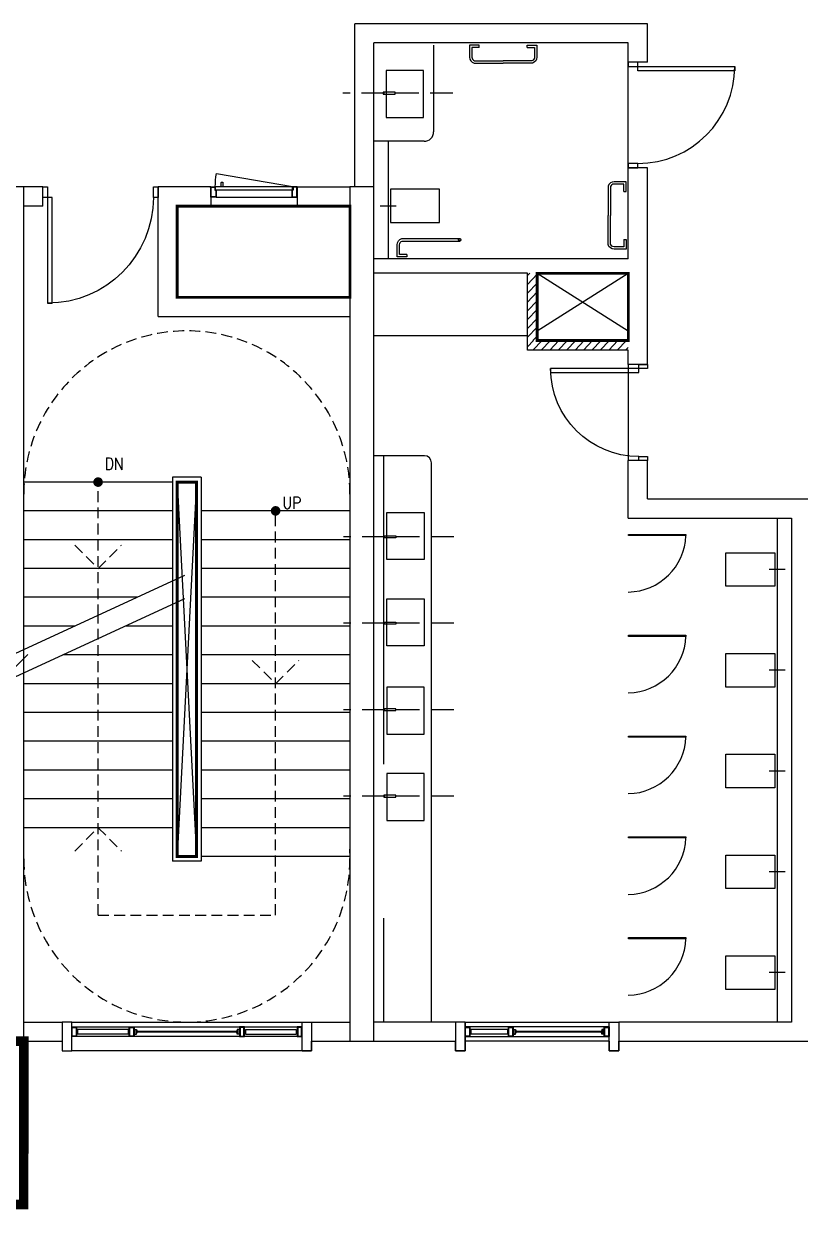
# Model space of a CAD drawing. Header units: feet. Extents: x 1421395 to 1426379, y -945253 to -943919.
# Drawn here: x 1422919 to 1423234, y -945170.4 to -944689.7 of the extents above; entities that cross this region are included whole.
import ezdxf
from ezdxf.enums import TextEntityAlignment as Align

# ---------------------------------------------------------------- set-up
doc = ezdxf.new("R2010")
doc.units = ezdxf.units.FT
for name, pattern in [('Xref Typical$0$$0$HIDDEN', [0.375, 0.25, -0.125]), ('Xref Typical$0$00_xref_ser core$0$00_xref_ser core$0$00_101_typ xref core$0$A- xref 104$0$HIDDEN2', [4.7625, 3.175, -1.5875]), ('Xref Typical$0$00_xref_ser core$0$00_xref_ser core$0$00_101_typ xref core$0$HIDDEN2', [4.7625, 3.175, -1.5875]), ('Xref Typical$0$HIDDEN', [0.375, 0.25, -0.125]), ('Xref Typical$0$HIDDEN2', [0.1875, 0.125, -0.0625]), ('Xref Typical$0$STAIR$0$HIDDEN', [0.375, 0.25, -0.125])]:
    doc.linetypes.add(name, pattern=pattern)
for name, color, linetype in [('E--concrete-2', 4, 'Continuous'), ('Xref Typical$0$00_xref_ser core$0$L--stairs-1', 1, 'Continuous'), ('Xref Typical$0$04--hatch-1', 8, 'Continuous'), ('Xref Typical$0$07--dim-1', 8, 'Continuous'), ('Xref Typical$0$E--concrete', 4, 'Continuous'), ('Xref Typical$0$ELE-4', 8, 'Continuous'), ('Xref Typical$0$F--Blockwall', 3, 'Continuous'), ('Xref Typical$0$L--doors-1', 1, 'Continuous'), ('Xref Typical$0$L--windows-1', 1, 'Continuous'), ('Xref Typical$0$N--Fixtures', 1, 'Continuous'), ('Xref Typical$0$p-02 rev', 15, 'Continuous'), ('Xref Typical$0$STAIR$0$05--text-1', 2, 'Continuous'), ('Xref Typical$0$STAIR$0$05--text-100', 2, 'Continuous'), ('Xref Typical$0$STAIR$0$05--text-2', 2, 'Continuous'), ('Xref Typical$0$STAIR$0$cut out', 8, 'Continuous'), ('Xref Typical$0$STAIR$0$E--concrete-2', 4, 'Continuous'), ('Xref Typical$0$STAIR$0$L--doors-1', 1, 'Continuous'), ('Xref Typical$0$STAIR$0$L--stairs-1', 1, 'Continuous')]:
    doc.layers.add(name, color=color, linetype=linetype)
doc.layers.add('pline', color=210, linetype='Continuous', lineweight=5)
doc.layers.get('Xref Typical$0$07--dim-1').off()
doc.styles.add('Xref Typical$0$00_101_typ xref core$0$ZC-STYLE-3', font='romans.shx', dxfattribs={"width": 0.8})
doc.styles.add('Xref Typical$0$STAIR$0$ZC-STYLE-1', font='Arial.ttf')
doc.styles.add('Xref Typical$0$STAIR$0$ZC-STYLE-2', font='romans.shx', dxfattribs={"width": 0.85})
doc.dimstyles.new('Xref Typical$0$1-100', dxfattribs={"dimscale": 75, "dimtxt": 1.85, "dimasz": 1.25, "dimexe": 1, "dimexo": 1.5, "dimgap": 0.85, "dimtad": 1, "dimdec": 0, "dimzin": 0, "dimdsep": 46, "dimtxsty": 'Xref Typical$0$00_101_typ xref core$0$ZC-STYLE-3', "dimblk1": 'Xref Typical$0$_ARCHTICK', "dimblk2": 'Xref Typical$0$_ARCHTICK', "dimsah": 1, "dimcen": 0.9, "dimdle": 0.1, "dimclrd": 8, "dimclre": 8, "dimclrt": 2, "dimadec": 0, "dimazin": 0, "dimtfac": 1, "dimtdec": 0, "dimtofl": 0, "dimtmove": 1, "dimatfit": 3, "dimldrblk": 'Xref Typical$0$_OPEN90', "dimfxl": 0, "dimtolj": 1, "dimtzin": 0, "dimlwd": -1, "dimlwe": -1, "dimarcsym": 0})

# ---------------------------------------------------------------- blocks, each defined once
blk = doc.blocks.new('Xref Typical$0$rged')
at = {"color": 5}
for p, q in [((-62758, 82573, 0), (-62758, 82523, 0)), ((-62758, 82573, 0), (-62733, 82573, 0)), ((-62758, 82523, 0), (-62733, 82523, 0)), ((-62756, 82571, 0), (-62735, 82571, 0)), ((-62756, 82571, 0), (-62756, 82525, 0)), ((-62756, 82525, 0), (-62735, 82525, 0)), ((-62739, 82566, 0), (-62739, 82530, 0)), ((-62737, 82566, 0), (-62737, 82550, 0)), ((-62737, 82561, 0), (-62737, 82562, 0)), ((-62737, 82561, 0), (-62737, 82561, 0)), ((-62737, 82552, 0), (-62727, 82552, 0)), ((-62737, 82552, 0), (-62737, 82550, 0)), ((-62736, 82550, 0), (-62737, 82550, 0)), ((-62737, 82546, 0), (-62737, 82530, 0)), ((-62736, 82545, 0), (-62737, 82545, 0)), ((-62737, 82543, 0), (-62737, 82545, 0)), ((-62737, 82543, 0), (-62727, 82543, 0)), ((-62737, 82534, 0), (-62737, 82534, 0)), ((-62737, 82534, 0), (-62737, 82533, 0)), ((-62736, 82552, 0), (-62726, 82552, 0)), ((-62736, 82552, 0), (-62736, 82550, 0)), ((-62736, 82544, 0), (-62736, 82545, 0)), ((-62736, 82544, 0), (-62726, 82544, 0)), ((-62735, 82571, 0), (-62735, 82569, 0)), ((-62735, 82564, 0), (-62734, 82564, 0)), ((-62735, 82531, 0), (-62734, 82531, 0)), ((-62735, 82525, 0), (-62735, 82526, 0)), ((-62734, 82564, 0), (-62722, 82552, 0)), ((-62734, 82563, 0), (-62726, 82555, 0)), ((-62734, 82531, 0), (-62722, 82544, 0)), ((-62734, 82532, 0), (-62726, 82540, 0)), ((-62733, 82573, 0), (-62733, 82567, 0)), ((-62733, 82552, 0), (-62733, 82552, 0)), ((-62733, 82552, 0), (-62733, 82552, 0)), ((-62733, 82552, 0), (-62733, 82544, 0)), ((-62733, 82544, 0), (-62733, 82544, 0)), ((-62733, 82523, 0), (-62733, 82529, 0)), ((-62732, 82552, 0), (-62732, 82544, 0)), ((-62726, 82552, 0), (-62726, 82552, 0)), ((-62726, 82544, 0), (-62726, 82543, 0)), ((-62725, 82555, 0), (-62722, 82552, 0)), ((-62725, 82541, 0), (-62722, 82544, 0)), ((-62722, 82552, 0), (-62722, 82552, 0)), ((-62722, 82544, 0), (-62722, 82544, 0)), ((-61682, 82564, 0), (-61695, 82552, 0)), ((-61694, 82552, 0), (-61695, 82552, 0)), ((-61694, 82544, 0), (-61695, 82544, 0)), ((-61682, 82531, 0), (-61695, 82544, 0)), ((-61691, 82555, 0), (-61694, 82552, 0)), ((-61691, 82541, 0), (-61694, 82544, 0)), ((-61682, 82563, 0), (-61690, 82555, 0)), ((-61690, 82552, 0), (-61690, 82552, 0)), ((-61680, 82552, 0), (-61690, 82552, 0)), ((-61680, 82544, 0), (-61690, 82544, 0)), ((-61690, 82544, 0), (-61690, 82543, 0)), ((-61682, 82532, 0), (-61690, 82540, 0)), ((-61679, 82552, 0), (-61689, 82552, 0)), ((-61679, 82543, 0), (-61689, 82543, 0)), ((-61684, 82552, 0), (-61684, 82544, 0)), ((-61683, 82573, 0), (-61683, 82567, 0)), ((-61658, 82573, 0), (-61683, 82573, 0)), ((-61683, 82552, 0), (-61683, 82552, 0)), ((-61683, 82552, 0), (-61683, 82552, 0)), ((-61683, 82552, 0), (-61683, 82544, 0)), ((-61683, 82544, 0), (-61683, 82544, 0)), ((-61683, 82523, 0), (-61683, 82529, 0)), ((-61658, 82523, 0), (-61683, 82523, 0)), ((-61681, 82564, 0), (-61682, 82564, 0)), ((-61681, 82531, 0), (-61682, 82531, 0)), ((-61660, 82571, 0), (-61681, 82571, 0)), ((-61681, 82571, 0), (-61681, 82569, 0)), ((-61681, 82525, 0), (-61681, 82526, 0)), ((-61660, 82525, 0), (-61681, 82525, 0)), ((-61680, 82552, 0), (-61680, 82550, 0)), ((-61680, 82550, 0), (-61679, 82550, 0)), ((-61680, 82544, 0), (-61680, 82545, 0)), ((-61680, 82545, 0), (-61679, 82545, 0)), ((-61679, 82566, 0), (-61679, 82550, 0)), ((-61679, 82561, 0), (-61679, 82562, 0)), ((-61679, 82561, 0), (-61679, 82561, 0)), ((-61679, 82552, 0), (-61679, 82550, 0)), ((-61679, 82546, 0), (-61679, 82530, 0)), ((-61679, 82543, 0), (-61679, 82545, 0)), ((-61679, 82534, 0), (-61679, 82534, 0)), ((-61679, 82534, 0), (-61679, 82533, 0)), ((-61677, 82566, 0), (-61677, 82530, 0)), ((-61660, 82571, 0), (-61660, 82525, 0)), ((-61658, 82573, 0), (-61658, 82523, 0)), ((-58808, 82574, 0), (-58808, 82524, 0)), ((-58808, 82574, 0), (-58783, 82574, 0)), ((-58808, 82524, 0), (-58783, 82524, 0)), ((-58806, 82572, 0), (-58785, 82572, 0)), ((-58806, 82572, 0), (-58806, 82526, 0)), ((-58806, 82526, 0), (-58785, 82526, 0)), ((-58789, 82567, 0), (-58789, 82530, 0)), ((-58787, 82567, 0), (-58787, 82551, 0)), ((-58787, 82562, 0), (-58787, 82563, 0)), ((-58787, 82562, 0), (-58787, 82562, 0)), ((-58787, 82553, 0), (-58777, 82553, 0)), ((-58787, 82553, 0), (-58787, 82551, 0)), ((-58786, 82551, 0), (-58787, 82551, 0)), ((-58787, 82547, 0), (-58787, 82530, 0)), ((-58786, 82546, 0), (-58787, 82546, 0)), ((-58787, 82544, 0), (-58787, 82546, 0)), ((-58787, 82544, 0), (-58777, 82544, 0)), ((-58787, 82535, 0), (-58787, 82535, 0)), ((-58787, 82535, 0), (-58787, 82534, 0)), ((-58786, 82553, 0), (-58776, 82553, 0)), ((-58786, 82553, 0), (-58786, 82551, 0)), ((-58786, 82545, 0), (-58786, 82546, 0)), ((-58786, 82545, 0), (-58776, 82545, 0)), ((-58785, 82572, 0), (-58785, 82570, 0)), ((-58785, 82565, 0), (-58784, 82565, 0)), ((-58785, 82532, 0), (-58784, 82532, 0)), ((-58785, 82526, 0), (-58785, 82527, 0)), ((-58784, 82565, 0), (-58772, 82553, 0)), ((-58784, 82564, 0), (-58776, 82556, 0)), ((-58784, 82532, 0), (-58772, 82545, 0)), ((-58784, 82533, 0), (-58776, 82541, 0)), ((-58783, 82574, 0), (-58783, 82568, 0)), ((-58783, 82553, 0), (-58783, 82552, 0)), ((-58783, 82553, 0), (-58783, 82553, 0)), ((-58783, 82553, 0), (-58783, 82545, 0)), ((-58783, 82545, 0), (-58783, 82545, 0)), ((-58783, 82524, 0), (-58783, 82529, 0)), ((-58782, 82553, 0), (-58782, 82545, 0)), ((-58776, 82553, 0), (-58776, 82553, 0)), ((-58776, 82545, 0), (-58776, 82544, 0)), ((-58775, 82555, 0), (-58772, 82553, 0)), ((-58775, 82542, 0), (-58772, 82545, 0)), ((-58772, 82553, 0), (-58772, 82553, 0)), ((-58772, 82545, 0), (-58772, 82545, 0)), ((-57882, 82565, 0), (-57895, 82553, 0)), ((-57894, 82553, 0), (-57895, 82553, 0)), ((-57894, 82545, 0), (-57895, 82545, 0)), ((-57882, 82532, 0), (-57895, 82545, 0)), ((-57891, 82555, 0), (-57894, 82553, 0)), ((-57891, 82542, 0), (-57894, 82545, 0)), ((-57882, 82564, 0), (-57890, 82556, 0)), ((-57890, 82553, 0), (-57890, 82553, 0)), ((-57880, 82553, 0), (-57890, 82553, 0)), ((-57880, 82545, 0), (-57890, 82545, 0)), ((-57890, 82545, 0), (-57890, 82544, 0)), ((-57882, 82533, 0), (-57890, 82541, 0)), ((-57879, 82553, 0), (-57889, 82553, 0)), ((-57879, 82544, 0), (-57889, 82544, 0)), ((-57884, 82553, 0), (-57884, 82545, 0)), ((-57883, 82574, 0), (-57883, 82568, 0)), ((-57858, 82574, 0), (-57883, 82574, 0)), ((-57883, 82553, 0), (-57883, 82552, 0)), ((-57883, 82553, 0), (-57883, 82553, 0)), ((-57883, 82553, 0), (-57883, 82545, 0)), ((-57883, 82545, 0), (-57883, 82545, 0)), ((-57883, 82524, 0), (-57883, 82529, 0)), ((-57858, 82524, 0), (-57883, 82524, 0)), ((-57881, 82565, 0), (-57882, 82565, 0)), ((-57881, 82532, 0), (-57882, 82532, 0)), ((-57860, 82572, 0), (-57881, 82572, 0)), ((-57881, 82572, 0), (-57881, 82570, 0)), ((-57881, 82526, 0), (-57881, 82527, 0)), ((-57860, 82526, 0), (-57881, 82526, 0)), ((-57880, 82553, 0), (-57880, 82551, 0)), ((-57880, 82551, 0), (-57879, 82551, 0)), ((-57880, 82545, 0), (-57880, 82546, 0)), ((-57880, 82546, 0), (-57879, 82546, 0)), ((-57879, 82567, 0), (-57879, 82551, 0)), ((-57879, 82562, 0), (-57879, 82563, 0)), ((-57879, 82562, 0), (-57879, 82562, 0)), ((-57879, 82553, 0), (-57879, 82551, 0)), ((-57879, 82547, 0), (-57879, 82530, 0)), ((-57879, 82544, 0), (-57879, 82546, 0)), ((-57879, 82535, 0), (-57879, 82535, 0)), ((-57879, 82535, 0), (-57879, 82534, 0)), ((-57877, 82567, 0), (-57877, 82530, 0)), ((-57860, 82572, 0), (-57860, 82526, 0)), ((-57858, 82574, 0), (-57858, 82524, 0))]:
    blk.add_line(p, q, dxfattribs=at)
for centre, radius, start, end in [((-62735, 82565, 0), 4.53, 95.5097, 164.881), ((-62735, 82531, 0), 4.53, 195.119, 264.4903), ((-62735, 82565, 0), 2.69, 53.3557, 150.2969), ((-62738, 82556, 0), 6.08, 277.1326, 318.4657), ((-62738, 82540, 0), 6.08, 41.5343, 82.8674), ((-62735, 82531, 0), 2.69, 209.7031, 306.6443), ((-62725, 82553, 0), 1.75, 102.0021, 223.8098), ((-62725, 82553, 0), 1.25, 85.3803, 255.5338), ((-62725, 82542, 0), 1.25, 104.4662, 274.6197), ((-62725, 82542, 0), 1.75, 136.1902, 257.9979), ((-61691, 82553, 0), 1.25, 284.4662, 94.6197), ((-61691, 82542, 0), 1.25, 265.3803, 75.5338), ((-61691, 82553, 0), 1.75, 316.1902, 77.9979), ((-61691, 82542, 0), 1.75, 282.0021, 43.8098), ((-61682, 82565, 0), 2.69, 29.7031, 126.6443), ((-61678, 82556, 0), 6.08, 221.5343, 262.8674), ((-61678, 82540, 0), 6.08, 97.1326, 138.4657), ((-61682, 82531, 0), 2.69, 233.3557, 330.2969), ((-61682, 82565, 0), 4.53, 15.119, 84.4903), ((-61682, 82531, 0), 4.53, 275.5097, 344.881), ((-58785, 82566, 0), 4.53, 95.5097, 164.881), ((-58785, 82531, 0), 4.53, 195.119, 264.4903), ((-58785, 82565, 0), 2.69, 53.3557, 150.2969), ((-58788, 82557, 0), 6.08, 277.1326, 318.4657), ((-58788, 82540, 0), 6.08, 41.5343, 82.8674), ((-58785, 82532, 0), 2.69, 209.7031, 306.6443), ((-58775, 82554, 0), 1.75, 102.0021, 223.8098), ((-58775, 82554, 0), 1.25, 85.3803, 255.5338), ((-58775, 82543, 0), 1.25, 104.4662, 274.6197), ((-58775, 82543, 0), 1.75, 136.1902, 257.9979), ((-57891, 82554, 0), 1.25, 284.4662, 94.6197), ((-57891, 82543, 0), 1.25, 265.3803, 75.5338), ((-57891, 82554, 0), 1.75, 316.1902, 77.9979), ((-57891, 82543, 0), 1.75, 282.0021, 43.8098), ((-57882, 82565, 0), 2.69, 29.7031, 126.6443), ((-57878, 82557, 0), 6.08, 221.5343, 262.8674), ((-57878, 82540, 0), 6.08, 97.1326, 138.4657), ((-57882, 82532, 0), 2.69, 233.3557, 330.2969), ((-57882, 82566, 0), 4.53, 15.119, 84.4903), ((-57882, 82531, 0), 4.53, 275.5097, 344.881)]:
    blk.add_arc(centre, radius, start, end, dxfattribs=at)
for points in [[(-62737, 82562, 0), (-62735, 82562, 0), (-62735, 82563, 0), (-62735, 82564, 0)], [(-62737, 82533, 0), (-62735, 82533, 0), (-62735, 82532, 0), (-62735, 82531, 0)], [(-61679, 82562, 0), (-61681, 82562, 0), (-61682, 82563, 0), (-61681, 82564, 0)], [(-61679, 82533, 0), (-61681, 82533, 0), (-61682, 82532, 0), (-61681, 82531, 0)], [(-58787, 82563, 0), (-58785, 82563, 0), (-58785, 82564, 0), (-58785, 82565, 0)], [(-58787, 82534, 0), (-58785, 82534, 0), (-58785, 82533, 0), (-58785, 82532, 0)], [(-57879, 82563, 0), (-57881, 82563, 0), (-57882, 82564, 0), (-57881, 82565, 0)], [(-57879, 82534, 0), (-57881, 82534, 0), (-57882, 82533, 0), (-57881, 82532, 0)]]:
    blk.add_spline(points, degree=3, dxfattribs=at)
for points in [[(-62737, 82561, 0), (-62737, 82562, 0), (-62737, 82561, 0), (-62736, 82562, 0), (-62736, 82562, 0), (-62736, 82562, 0), (-62735, 82562, 0), (-62735, 82562, 0), (-62735, 82562, 0), (-62734, 82562, 0), (-62734, 82563, 0), (-62734, 82563, 0), (-62734, 82563, 0), (-62734, 82563, 0), (-62734, 82563, 0), (-62734, 82563, 0)], [(-62737, 82534, 0), (-62737, 82534, 0), (-62737, 82534, 0), (-62736, 82534, 0), (-62736, 82534, 0), (-62736, 82534, 0), (-62735, 82534, 0), (-62735, 82534, 0), (-62735, 82533, 0), (-62734, 82533, 0), (-62734, 82533, 0), (-62734, 82532, 0), (-62734, 82532, 0), (-62734, 82532, 0), (-62734, 82532, 0), (-62734, 82532, 0)], [(-61679, 82561, 0), (-61680, 82562, 0), (-61680, 82561, 0), (-61680, 82562, 0), (-61680, 82562, 0), (-61681, 82562, 0), (-61681, 82562, 0), (-61681, 82562, 0), (-61681, 82562, 0), (-61682, 82562, 0), (-61682, 82563, 0), (-61682, 82563, 0), (-61682, 82563, 0), (-61682, 82563, 0), (-61682, 82563, 0), (-61682, 82563, 0)], [(-61679, 82534, 0), (-61680, 82534, 0), (-61680, 82534, 0), (-61680, 82534, 0), (-61680, 82534, 0), (-61681, 82534, 0), (-61681, 82534, 0), (-61681, 82534, 0), (-61681, 82533, 0), (-61682, 82533, 0), (-61682, 82533, 0), (-61682, 82532, 0), (-61682, 82532, 0), (-61682, 82532, 0), (-61682, 82532, 0), (-61682, 82532, 0)], [(-58787, 82562, 0), (-58787, 82563, 0), (-58787, 82562, 0), (-58786, 82562, 0), (-58786, 82562, 0), (-58786, 82562, 0), (-58785, 82562, 0), (-58785, 82563, 0), (-58785, 82563, 0), (-58784, 82563, 0), (-58784, 82563, 0), (-58784, 82564, 0), (-58784, 82564, 0), (-58784, 82564, 0), (-58784, 82564, 0), (-58784, 82564, 0)], [(-58787, 82535, 0), (-58787, 82534, 0), (-58787, 82535, 0), (-58786, 82535, 0), (-58786, 82535, 0), (-58786, 82535, 0), (-58785, 82535, 0), (-58785, 82534, 0), (-58785, 82534, 0), (-58784, 82534, 0), (-58784, 82534, 0), (-58784, 82533, 0), (-58784, 82533, 0), (-58784, 82533, 0), (-58784, 82533, 0), (-58784, 82533, 0)], [(-57879, 82562, 0), (-57879, 82563, 0), (-57880, 82562, 0), (-57880, 82562, 0), (-57880, 82562, 0), (-57881, 82562, 0), (-57881, 82562, 0), (-57881, 82563, 0), (-57881, 82563, 0), (-57882, 82563, 0), (-57882, 82563, 0), (-57882, 82564, 0), (-57882, 82564, 0), (-57882, 82564, 0), (-57882, 82564, 0), (-57882, 82564, 0)], [(-57879, 82535, 0), (-57879, 82534, 0), (-57880, 82535, 0), (-57880, 82535, 0), (-57880, 82535, 0), (-57881, 82535, 0), (-57881, 82535, 0), (-57881, 82534, 0), (-57881, 82534, 0), (-57882, 82534, 0), (-57882, 82534, 0), (-57882, 82533, 0), (-57882, 82533, 0), (-57882, 82533, 0), (-57882, 82533, 0), (-57882, 82533, 0)]]:
    blk.add_open_spline(points, degree=3, knots=[0, 0, 0, 0, 0.447954, 0.447954, 0.951619, 0.951619, 1.324269, 1.324269, 1.90348, 1.90348, 2.482691, 2.482691, 2.73392, 2.73392, 2.822039, 2.822039, 2.822039, 2.822039], dxfattribs=at)
at = {"layer": 'Xref Typical$0$L--windows-1', "color": 251}
for p, q in [((-63408, 82599, 0), (-61008, 82599, 0)), ((-61008, 82499, 0), (-63408, 82499, 0)), ((-57808, 82599, 0), (-59308, 82599, 0)), ((-59308, 82499, 0), (-57808, 82499, 0))]:
    blk.add_line(p, q, dxfattribs=at)
at = {"layer": 'Xref Typical$0$L--windows-1', "color": 5}
for p, q in [((-63348, 82554, 0), (-63358, 82554, 0)), ((-63348, 82544, 0), (-63358, 82544, 0)), ((-62818, 82574, 0), (-63348, 82574, 0)), ((-62818, 82524, 0), (-63348, 82524, 0)), ((-62808, 82554, 0), (-62818, 82554, 0)), ((-62808, 82544, 0), (-62818, 82544, 0)), ((-61608, 82554, 0), (-61598, 82554, 0)), ((-61608, 82544, 0), (-61598, 82544, 0)), ((-61598, 82574, 0), (-61068, 82574, 0)), ((-61598, 82524, 0), (-61068, 82524, 0)), ((-61068, 82554, 0), (-61058, 82554, 0)), ((-61068, 82544, 0), (-61058, 82544, 0)), ((-59248, 82554, 0), (-59258, 82554, 0)), ((-59248, 82544, 0), (-59258, 82544, 0)), ((-58868, 82574, 0), (-59248, 82574, 0)), ((-58868, 82524, 0), (-59248, 82524, 0)), ((-58858, 82554, 0), (-58868, 82554, 0)), ((-58858, 82544, 0), (-58868, 82544, 0))]:
    blk.add_line(p, q, dxfattribs=at)
at = {"layer": 'Xref Typical$0$L--windows-1'}
for p, q in [((-61685, 82552, 0), (-62731, 82552, 0)), ((-62731, 82552, 0), (-62731, 82544, 0)), ((-61685, 82544, 0), (-62731, 82544, 0)), ((-61685, 82552, 0), (-61685, 82544, 0)), ((-58781, 82553, 0), (-58781, 82545, 0)), ((-57885, 82553, 0), (-58781, 82553, 0)), ((-57885, 82545, 0), (-58781, 82545, 0)), ((-57885, 82553, 0), (-57885, 82545, 0))]:
    blk.add_line(p, q, dxfattribs=at)
at = {"layer": 'Xref Typical$0$L--windows-1', "elevation": 0}
for points in [[(-63408, 82499), (-63408, 82599), (-63358, 82599), (-63358, 82499), (-63408, 82499)], [(-62758, 82499), (-62808, 82499), (-62808, 82599), (-62758, 82599), (-62758, 82499)], [(-61658, 82499), (-61608, 82499), (-61608, 82599), (-61658, 82599), (-61658, 82499)], [(-61008, 82499), (-61008, 82599), (-61058, 82599), (-61058, 82499), (-61008, 82499)], [(-59308, 82499), (-59308, 82599), (-59258, 82599), (-59258, 82499), (-59308, 82499)], [(-58808, 82499), (-58858, 82499), (-58858, 82599), (-58808, 82599), (-58808, 82499)], [(-57808, 82499), (-57858, 82499), (-57858, 82599), (-57808, 82599), (-57808, 82499)]]:
    blk.add_lwpolyline(points, dxfattribs=at)
for points in [[(-63403, 82504), (-63403, 82594), (-63363, 82594), (-63363, 82504)], [(-62763, 82504), (-62803, 82504), (-62803, 82594), (-62763, 82594)], [(-61653, 82504), (-61613, 82504), (-61613, 82594), (-61653, 82594)], [(-61013, 82504), (-61013, 82594), (-61053, 82594), (-61053, 82504)], [(-59303, 82504), (-59303, 82594), (-59263, 82594), (-59263, 82504)], [(-58813, 82504), (-58853, 82504), (-58853, 82594), (-58813, 82594)], [(-57813, 82504), (-57853, 82504), (-57853, 82594), (-57813, 82594)]]:
    blk.add_lwpolyline(points, close=True, dxfattribs=at)
at = {"layer": 'Xref Typical$0$L--windows-1', "color": 5, "elevation": 0}
for points in [[(-63348, 82574), (-63348, 82524)], [(-62818, 82574), (-62818, 82524)], [(-61598, 82574), (-61598, 82524)], [(-61068, 82574), (-61068, 82524)], [(-59248, 82574), (-59248, 82524)], [(-58868, 82574), (-58868, 82524)]]:
    blk.add_lwpolyline(points, dxfattribs=at)
blk = doc.blocks.new('Xref Typical$0$_ARCHTICK')
at = {"color": 0, "linetype": 'ByBlock', "const_width": 0.15}
blk.add_lwpolyline([(-0.5, -0.5), (0.5, 0.5)], dxfattribs=at)
blk = doc.blocks.new('Xref Typical$0$_OPEN90')
at = {"color": 0, "linetype": 'ByBlock'}
for p, q in [((-0.5, 0.5), (0, 0)), ((0, 0), (-1, 0)), ((0, 0), (-0.5, -0.5))]:
    blk.add_line(p, q, dxfattribs=at)
blk = doc.blocks.new('Xref Typical$0$STAIR$0$ROOM-NAME-SIZE')
at = {"layer": 'Xref Typical$0$STAIR$0$05--text-1', "style": 'Xref Typical$0$STAIR$0$ZC-STYLE-1'}
blk.add_attdef('ROOM-NAME', text='', height=250, dxfattribs=at).set_placement((0, 431.2), align=Align.CENTER)
at = {"layer": 'Xref Typical$0$STAIR$0$05--text-2', "style": 'Xref Typical$0$STAIR$0$ZC-STYLE-2', "width": 0.85}
blk.add_attdef('---.--X---.--', text='', height=200, dxfattribs=at).set_placement((0, 0), align=Align.CENTER)
blk = doc.blocks.new('Xref Typical$0$A$C04CA7957')
at = {"layer": 'Xref Typical$0$00_xref_ser core$0$L--stairs-1'}
for p, q in [((1991, 5625, 0), (441, 5625, 0)), ((1991, 5675, 0), (1991, 1675, 0)), ((2291, 5675, 0), (1991, 5675, 0)), ((2041, 5625, 0), (2041, 1725, 0)), ((2241, 5625, 0), (2041, 5625, 0)), ((2241, 5625, 0), (2041, 5625, 0)), ((2241, 5625, 0), (2241, 1725, 0)), ((2291, 5675, 0), (2291, 1675, 0)), ((1991, 5325, 0), (441, 5325, 0)), ((3841, 5325, 0), (2291, 5325, 0)), ((1991, 5025, 0), (441, 5025, 0)), ((3841, 5025, 0), (2291, 5025, 0)), ((1991, 4725, 0), (441, 4725, 0)), ((3841, 4725, 0), (2291, 4725, 0)), ((1624, 4425, 0), (441, 4425, 0)), ((3841, 4425, 0), (2291, 4425, 0)), ((975, 4125, 0), (441, 4125, 0)), ((1991, 4125, 0), (1500, 4125, 0)), ((3841, 4125, 0), (2291, 4125, 0)), ((1991, 3825, 0), (850, 3825, 0)), ((3841, 3825, 0), (2291, 3825, 0)), ((1991, 3525, 0), (441, 3525, 0)), ((3841, 3525, 0), (2291, 3525, 0)), ((1991, 3225, 0), (441, 3225, 0)), ((3841, 3225, 0), (2291, 3225, 0)), ((1991, 2925, 0), (441, 2925, 0)), ((3841, 2925, 0), (2291, 2925, 0)), ((1991, 2625, 0), (441, 2625, 0)), ((3841, 2625, 0), (2291, 2625, 0)), ((1991, 2325, 0), (441, 2325, 0)), ((3841, 2325, 0), (2291, 2325, 0)), ((1991, 2025, 0), (441, 2025, 0)), ((3841, 2025, 0), (2291, 2025, 0)), ((2291, 1675, 0), (1991, 1675, 0)), ((2241, 1725, 0), (2041, 1725, 0)), ((2241, 1725, 0), (2041, 1725, 0)), ((3841, 1725, 0), (2291, 1725, 0))]:
    blk.add_line(p, q, dxfattribs=at)
at = {"layer": 'Xref Typical$0$STAIR$0$cut out'}
for p, q in [((2241, 5625, 0), (2041, 1725, 0)), ((2041, 5625, 0), (2241, 1725, 0))]:
    blk.add_line(p, q, dxfattribs=at)
at = {"layer": 'Xref Typical$0$STAIR$0$E--concrete-2', "color": 1, "const_width": 50, "elevation": 0}
for points in [[(1192, 5618, 1), (1240, 5632, 1)], [(1192, 5618, 1), (1240, 5632, 1)], [(3042, 5318, 1), (3090, 5332, 1)], [(3042, 5318, 1), (3090, 5332, 1)]]:
    blk.add_lwpolyline(points, format="xyb", close=True, dxfattribs=at)
at = {"layer": 'Xref Typical$0$STAIR$0$L--doors-1', "linetype": 'Xref Typical$0$STAIR$0$HIDDEN', "ltscale": 450}
for p, q in [((1216, 4236, 0), (1216, 5625, 0)), ((3066, 1115, 0), (3066, 5325, 0)), ((3066, 1115, 0), (3066, 5325, 0)), ((1216, 1115, 0), (1216, 4294, 0))]:
    blk.add_line(p, q, dxfattribs=at)
at = {"layer": 'Xref Typical$0$STAIR$0$L--doors-1', "linetype": 'Xref Typical$0$STAIR$0$HIDDEN', "ltscale": 450, "elevation": 0}
for points in [[(973, 4968), (1216, 4725), (1459, 4968)], [(973, 4968), (1216, 4725), (1459, 4968)], [(2823, 3768), (3066, 3525), (3309, 3768)], [(973, 1782), (1216, 2025), (1459, 1782)]]:
    blk.add_lwpolyline(points, dxfattribs=at)
at = {"layer": 'Xref Typical$0$STAIR$0$L--stairs-1'}
for p, q in [((2117, 4652, 0), (0, 3675, 0)), ((2117, 4410, 0), (0, 3432, 0))]:
    blk.add_line(p, q, dxfattribs=at)
at = {"layer": 'Xref Typical$0$STAIR$0$L--stairs-1', "linetype": 'Xref Typical$0$STAIR$0$HIDDEN', "ltscale": 450}
blk.add_line((1216, 1115, 0), (3066, 1115, 0), dxfattribs=at)
for centre, start, end in [((2141, 5500, 0), 360, 180), ((2141, 1700, 0), 180, 3.3723)]:
    blk.add_arc(centre, 1700, start, end, dxfattribs=at)
at = {"layer": 'Xref Typical$0$STAIR$0$05--text-100'}
ref = blk.add_blockref('Xref Typical$0$STAIR$0$ROOM-NAME-SIZE', (1383, 5754, 0), dxfattribs=dict(at, xscale=1.5, yscale=1.5, zscale=1.5, rotation=2.773231645257423e-11))
ref.add_attrib('---.--X---.--', 'DN', dxfattribs={"height": 125, "style": 'Xref Typical$0$STAIR$0$ZC-STYLE-2', "width": 0.85}).set_placement((1383, 5754, 0), align=Align.CENTER)
ref = blk.add_blockref('Xref Typical$0$STAIR$0$ROOM-NAME-SIZE', (3236, 5347, 0), dxfattribs=dict(at, xscale=1.5, yscale=1.5, zscale=1.5, rotation=1.388842210905736e-11))
ref.add_attrib('---.--X---.--', 'UP', dxfattribs={"height": 125, "style": 'Xref Typical$0$STAIR$0$ZC-STYLE-2', "width": 0.85}).set_placement((3236, 5347, 0), align=Align.CENTER)
blk = doc.blocks.new('Xref Typical$0$00_xref_ser core$0$00_xref_ser core$0$SD- shutter')
at = {"layer": 'Xref Typical$0$L--doors-1'}
for p, q in [((57, 0), (843, 0)), ((852, -108), (59, -246))]:
    blk.add_line(p, q, dxfattribs=at)
for points in [[(45, -108), (45, -78), (57, -78), (57, 0), (0, 0), (0, -108)], [(855, -108), (855, -78), (843, -78), (843, 0), (900, 0), (900, -108)], [(41, -104), (41, -74), (53, -74), (53, -4), (4, -4), (4, -104)], [(47, -78), (851, -78), (851, -108), (47, -108)], [(859, -104), (859, -74), (847, -74), (847, -4), (896, -4), (896, -104)], [(851, -108), (849, -108), (849, -78), (851, -78)], [(855, -108), (853, -108), (853, -78), (855, -78)]]:
    blk.add_lwpolyline(points, close=True, dxfattribs=at)
for points in [[(0, -103), (-5, -103)], [(-5, -103), (-5, -108)], [(900, -103), (905, -103), (905, -108)]]:
    blk.add_lwpolyline(points, dxfattribs=at)
blk.add_lwpolyline([(108, -108), (108, -152, 0.414214), (114, -158), (120, -158, 0.414214), (126, -152), (126, -108)], format="xyb", dxfattribs=at)
blk.add_circle((852, -108), 1, dxfattribs=at)
for centre, radius, end in [((854, -108), 807, 189.8595), ((852, -108), 3, 0)]:
    blk.add_arc(centre, radius, 180, end, dxfattribs=at)
blk = doc.blocks.new('Xref Typical$0$00_xref_ser core$0$00_xref_ser core$0$D-1100')
at = {"layer": 'Xref Typical$0$L--doors-1', "color": 5}
for points in [[(45, 50), (45, 1060), (90, 1060), (90, 50)], [(0, -50), (45, -50), (45, 50), (0, 50)], [(1055, -50), (1100, -50), (1100, 50), (1055, 50)]]:
    blk.add_lwpolyline(points, close=True, dxfattribs=at)
at = {"layer": 'Xref Typical$0$L--doors-1'}
blk.add_arc((45, 50), 1010, 0, 90, dxfattribs=at)
blk = doc.blocks.new('Xref Typical$0$00_xref_ser core$0$00_xref_ser core$0$00_101_typ xref core$0$A- xref 104$0$WC-1')
at = {"layer": 'Xref Typical$0$N--Fixtures'}
for p, q in [((-175, 225), (-175, 735)), ((-175, 735), (175, 735)), ((175, 735), (175, 225)), ((175, 225), (-175, 225))]:
    blk.add_line(p, q, dxfattribs=at)
at = {"layer": 'Xref Typical$0$N--Fixtures', "color": 14, "linetype": 'Xref Typical$0$00_xref_ser core$0$00_xref_ser core$0$00_101_typ xref core$0$A- xref 104$0$HIDDEN2', "ltscale": 360}
blk.add_line((0, 117), (0, 286), dxfattribs=at)
blk = doc.blocks.new('Xref Typical$0$00_xref_ser core$0$00_xref_ser core$0$00_101_typ xref core$0$A$C74D94339')
at = {"layer": 'Xref Typical$0$N--Fixtures', "linetype": 'Xref Typical$0$00_xref_ser core$0$00_xref_ser core$0$00_101_typ xref core$0$HIDDEN2', "ltscale": 75}
blk.add_line((0, -727), (0, 422), dxfattribs=at)
at = {"layer": 'Xref Typical$0$N--Fixtures', "color": 14}
for p, q in [((-10, -125), (-10, 0)), ((-10, 0), (10, 0)), ((10, 0), (10, -125)), ((10, -125), (-10, -125))]:
    blk.add_line(p, q, dxfattribs=at)
at = {"layer": 'Xref Typical$0$N--Fixtures', "extrusion": (-2.95142e-11, 1.35311e-08, 1), "elevation": 0}
blk.add_lwpolyline([(-235, -31), (255, -31), (255, -421), (-235, -421)], close=True, dxfattribs=at)
blk = doc.blocks.new('Xref Typical$0$00_xref_ser core$0$00_xref_ser core$0$A$C3D8E077B')
at = {"layer": 'Xref Typical$0$N--Fixtures'}
for p, q in [((-494, -36, 0), (-494, -11, 0)), ((7, -36, 0), (7, -11, 0))]:
    blk.add_line(p, q, dxfattribs=at)
at = {"layer": 'Xref Typical$0$N--Fixtures', "elevation": 0}
for points in [[(-494, -11), (-595, -11), (-595, -136, 0.32919), (-547, -200), (-243, -200)], [(-494, -36), (-570, -36), (-570, -136, 0.30742), (-543, -175), (-243, -175)], [(7, -11), (108, -11), (108, -136, -0.32919), (61, -200), (-243, -200)], [(7, -36), (83, -36), (83, -136, -0.30742), (57, -175), (-243, -175)]]:
    blk.add_lwpolyline(points, format="xyb", dxfattribs=at)
blk = doc.blocks.new('Xref Typical$0$00_xref_ser core$0$00_xref_ser core$0$toilet door')
at = {"layer": 'Xref Typical$0$L--doors-1', "color": 5}
blk.add_lwpolyline([(-226398, -249222), (-225798, -249222), (-225798, -249234), (-226398, -249234)], close=True, dxfattribs=at)
at = {"layer": 'Xref Typical$0$L--doors-1'}
blk.add_arc((-226407, -249213), 609, 270.8182, 358.0243, dxfattribs=at)

msp = doc.modelspace()

# ---------------------------------------------------------------- hatches: boundary and pattern name
at = {"layer": 'Xref Typical$0$04--hatch-1', "extrusion": (1.62574e-12, 1.25923e-06, 1)}
h = msp.add_hatch(dxfattribs=at)
h.set_pattern_fill('ANSI31', color=251, scale=0.778378, angle=15.8809, style=0)
h.set_pattern_definition([(46.29525, (1427048.194, -933907.3905), (-1.7865643, 1.70756126), [])])
h.paths.add_polyline_path([(1423123.34, -944818.17), (1423127.23, -944818.17), (1423127.23, -944790.85), (1423123.34, -944790.85)])
h = msp.add_hatch(dxfattribs=at)
h.set_pattern_fill('ANSI31', color=251, scale=0.778378, angle=15.8809, style=0)
h.set_pattern_definition([(46.29525, (1427048.194, -933911.2824), (-1.7865643, 1.70756126), [])])
h.paths.add_polyline_path([(1423123.34, -944822.07), (1423164.17, -944822.07), (1423164.17, -944818.17), (1423123.34, -944818.17)])

# ---------------------------------------------------------------- linework, layer by layer
at = {"color": 1, "linetype": 'Xref Typical$0$HIDDEN', "ltscale": 900, "extrusion": (-7.30952e-16, 1.25923e-06, 1)}
for p, q in [((1423127.24, -944814.28, 0.04), (1423164.21, -944790.93, 0.04)), ((1423127.24, -944790.93, 0.04), (1423164.21, -944814.28, 0.04))]:
    msp.add_line(p, q, dxfattribs=at)
at = {"layer": 'E--concrete-2', "extrusion": (-6.24309e-13, 1.25923e-06, 1), "elevation": -1.15}
for points in [[(1422909.29, -945102.28), (1422919.02, -945102.28), (1422919.01, -944755.9), (1422909.28, -944755.9)], [(1423051.34, -945102.28), (1423061.07, -945102.28), (1423061.06, -944755.9), (1423051.33, -944755.9)]]:
    msp.add_lwpolyline(points, close=True, dxfattribs=at)
at = {"layer": 'pline', "color": 4, "linetype": 'Continuous', "extrusion": (-7.30952e-16, 1.25923e-06, 1), "const_width": 1.17}
for points, elevation in [([(1422981.28, -944800.66), (1423051.33, -944800.66), (1423051.33, -944763.69), (1422981.28, -944763.69)], -1.13), ([(1423127.24, -944818.17), (1423164.21, -944818.17), (1423164.21, -944790.93), (1423127.24, -944790.93)], -1.13), ([(1422981.29, -945027.36), (1422989.07, -945027.36), (1422989.07, -944875.58), (1422981.29, -944875.58)], -1.15)]:
    msp.add_lwpolyline(points, close=True, dxfattribs=dict(at, elevation=elevation))
at = {"layer": 'pline', "color": 82, "linetype": 'Continuous', "extrusion": (-7.30952e-16, 1.25923e-06, 1), "const_width": 3.89, "elevation": -1.13}
msp.add_lwpolyline([(1422502.58, -945100.34), (1422502.58, -945168.44), (1422919.01, -945168.44), (1422919.02, -945102.28), (1422913.17, -945102.28), (1422913.17, -945030.28), (1422753.61, -945030.28), (1422753.61, -945100.34)], close=True, dxfattribs=at)
at = {"layer": 'Xref Typical$0$E--concrete', "extrusion": (-7.30952e-16, 1.25923e-06, 1), "elevation": -1.15}
for points in [[(1422934.58, -945106.17), (1422938.47, -945106.17), (1422938.47, -945094.5), (1422934.58, -945094.5)], [(1423035.77, -945106.17), (1423031.88, -945106.17), (1423031.88, -945094.5), (1423035.77, -945094.5)], [(1423094.15, -945106.17), (1423098.04, -945106.17), (1423098.04, -945094.5), (1423094.15, -945094.5)], [(1423160.31, -945106.17), (1423156.42, -945106.17), (1423156.42, -945094.5), (1423160.31, -945094.5)]]:
    msp.add_lwpolyline(points, close=True, dxfattribs=at)
at = {"layer": 'Xref Typical$0$ELE-4', "extrusion": (-7.30952e-16, 1.25923e-06, 1)}
msp.add_line((1423031.88, -945106.17, 0.04), (1422938.47, -945106.17, 0.04), dxfattribs=at)
at = {"layer": 'Xref Typical$0$F--Blockwall', "extrusion": (-7.30952e-16, 1.25923e-06, 1)}
for p, q in [((1423171.99, -944689.74, 0.04), (1423053.28, -944689.74, 0.04)), ((1423053.28, -944755.9, 0.04), (1423053.28, -944689.74, 0.04)), ((1423171.99, -944705.31, 0.04), (1423171.99, -944689.74, 0.04)), ((1423164.2, -944697.53, 0.04), (1423061.07, -944697.53, 0.04)), ((1423061.07, -944755.9, 0.04), (1423061.07, -944697.53, 0.04)), ((1423164.2, -944705.31, 0.04), (1423164.2, -944697.53, 0.04)), ((1423171.99, -944705.31, 0.04), (1423164.2, -944705.31, 0.04)), ((1423171.99, -944748.12, 0.04), (1423164.2, -944748.12, 0.04)), ((1423164.2, -944785.09, 0.04), (1423164.2, -944748.12, 0.04)), ((1423171.99, -944827.9, 0.04), (1423171.99, -944748.12, 0.04)), ((1422926.8, -944755.9, 0.04), (1422919.01, -944755.9, 0.04)), ((1422926.8, -944763.69, 0.04), (1422926.8, -944755.9, 0.04)), ((1422981.28, -944755.9, 0.04), (1422973.5, -944755.9, 0.04)), ((1422973.5, -944808.44, 0.04), (1422973.5, -944755.9, 0.04)), ((1422994.9, -944755.9, 0.04), (1422981.28, -944755.9, 0.04)), ((1422994.9, -944755.9, 0.04), (1422994.9, -944763.69, 0.04)), ((1423029.93, -944755.9, 0.04), (1423029.93, -944763.69, 0.04)), ((1423029.93, -944755.9, 0.04), (1423051.34, -944755.9, 0.04)), ((1422926.8, -944763.69, 0.04), (1422919.01, -944763.69, 0.04)), ((1422981.28, -944800.66, 0.04), (1422981.28, -944763.69, 0.04)), ((1422994.9, -944763.69, 0.04), (1422981.28, -944763.69, 0.04)), ((1423029.93, -944763.69, 0.04), (1423051.34, -944763.69, 0.04)), ((1423164.2, -944785.09, 0.04), (1423061.07, -944785.09, 0.04)), ((1423123.34, -944790.93, 0.04), (1423061.07, -944790.93, 0.04)), ((1423164.2, -944790.93, 0.04), (1423127.23, -944790.93, 0.04)), ((1423164.21, -944818.17, 0.04), (1423164.2, -944790.93, 0.04)), ((1422981.28, -944800.66, 0.04), (1423051.34, -944800.66, 0.04)), ((1422973.5, -944808.44, 0.04), (1423051.34, -944808.44, 0.04)), ((1423164.2, -944827.9, 0.04), (1423164.2, -944822.07, 0.04)), ((1423171.99, -944827.9, 0.04), (1423164.2, -944827.9, 0.04)), ((1423164.2, -944890.17, 0.04), (1423164.2, -944866.82, 0.04)), ((1423171.99, -944866.82, 0.04), (1423164.2, -944866.82, 0.04)), ((1423171.99, -944882.39, 0.04), (1423171.99, -944866.82, 0.04)), ((1423171.99, -944882.39, 0.04), (1423238.15, -944882.39, 0.04)), ((1423164.2, -944890.17, 0.04), (1423230.36, -944890.17, 0.04)), ((1423224.53, -944890.17, 0.04), (1423224.53, -945094.5, 0.04)), ((1422919.01, -945094.5, 0.04), (1422934.58, -945094.5, 0.04)), ((1423035.77, -945094.5, 0.04), (1423051.34, -945094.5, 0.04)), ((1423094.15, -945094.5, 0.04), (1423061.07, -945094.5, 0.04)), ((1423098.04, -945094.5, 0.04), (1423098.04, -945102.28, 0.04)), ((1422919.01, -945102.28, 0.04), (1422934.58, -945102.28, 0.04)), ((1423031.88, -945106.17, 0.04), (1423031.88, -945102.28, 0.04)), ((1423035.77, -945102.28, 0.04), (1423051.34, -945102.28, 0.04)), ((1423035.77, -945106.17, 0.04), (1423035.77, -945102.28, 0.04)), ((1423061.07, -945102.28, 0.04), (1423094.15, -945102.28, 0.04)), ((1423031.88, -945106.17, 0.04), (1423035.77, -945106.17, 0.04))]:
    msp.add_line(p, q, dxfattribs=at)
at = {"layer": 'Xref Typical$0$F--Blockwall', "linetype": 'Xref Typical$0$HIDDEN2', "ltscale": 1000, "extrusion": (-7.30952e-16, 1.25923e-06, 1)}
msp.add_line((1423064.96, -944864.88, 0.04), (1423064.96, -945094.5, 0.04), dxfattribs=at)
at = {"layer": 'Xref Typical$0$F--Blockwall', "ltscale": 300, "extrusion": (-7.30952e-16, 1.25923e-06, 1), "elevation": -1.15}
msp.add_lwpolyline([(1423164.21, -944822.07), (1423123.34, -944822.07), (1423123.34, -944790.93)], dxfattribs=at)
msp.add_lwpolyline([(1423127.24, -944818.17), (1423127.24, -944790.93), (1423164.21, -944790.93), (1423164.21, -944818.17)], close=True, dxfattribs=at)
at = {"layer": 'Xref Typical$0$F--Blockwall', "extrusion": (-7.30952e-16, 1.25923e-06, 1), "elevation": -1.15}
for points in [[(1423230.36, -944890.17), (1423230.36, -945094.5), (1423160.31, -945094.5), (1423160.31, -945102.28), (1423238.15, -945102.28), (1423238.15, -944882.39)], [(1423098.04, -945102.28), (1423098.04, -945106.17), (1423094.15, -945106.17), (1423094.15, -945102.28)], [(1423156.42, -945102.28), (1423156.42, -945106.17), (1423160.31, -945106.17), (1423160.31, -945102.28)]]:
    msp.add_lwpolyline(points, dxfattribs=at)
at = {"layer": 'Xref Typical$0$L--doors-1', "extrusion": (-7.30952e-16, 1.25923e-06, 1)}
for p, q in [((1423164.2, -944748.12, 0.04), (1423164.2, -944705.31, 0.04)), ((1422994.9, -944763.69, 0.04), (1423029.93, -944763.69, 0.04)), ((1423164.2, -944827.9, 0.04), (1423164.2, -944866.82, 0.04))]:
    msp.add_line(p, q, dxfattribs=at)
at = {"layer": 'Xref Typical$0$L--windows-1', "extrusion": (-7.30952e-16, 1.25923e-06, 1)}
for p, q in [((1422938.47, -945094.5, 0.04), (1423031.88, -945094.5, 0.04)), ((1423098.04, -945094.5, 0.04), (1423156.42, -945094.5, 0.04)), ((1423156.42, -945102.28, 0.04), (1423098.04, -945102.28, 0.04)), ((1423031.88, -945106.17, 0.04), (1422938.47, -945106.17, 0.04))]:
    msp.add_line(p, q, dxfattribs=at)
at = {"layer": 'Xref Typical$0$N--Fixtures', "extrusion": (1.8267e-08, 1.25802e-06, 1)}
for p, q in [((1423085.27, -944698.38, 0.04), (1423085.27, -944733.53, 0.04)), ((1423081.38, -944737.42, 0.04), (1423061.07, -944737.42, 0.04))]:
    msp.add_line(p, q, dxfattribs=at)
at = {"layer": 'Xref Typical$0$N--Fixtures', "extrusion": (-7.30952e-16, 1.25923e-06, 1)}
for p, q in [((1423066.9, -944785.09, 0.04), (1423066.9, -944737.61, 0.04)), ((1423074.41, -944783.26, 0.04), (1423074.41, -944784.24, 0.04)), ((1423123.34, -944816.23, 0.04), (1423061.07, -944816.23, 0.04)), ((1423081.5, -944864.88, 0.04), (1423061.07, -944864.88, 0.04)), ((1423084.42, -945094.5, 0.04), (1423084.42, -944867.8, 0.04))]:
    msp.add_line(p, q, dxfattribs=at)
at = {"layer": 'Xref Typical$0$N--Fixtures', "extrusion": (2.62659e-09, 1.25549e-06, 1), "elevation": -1.14}
for points in [[(1423074.41, -944784.24), (1423070.48, -944784.24), (1423070.48, -944779.37, -0.32919), (1423072.33, -944776.87), (1423095.84, -944776.87)], [(1423074.41, -944783.26), (1423071.46, -944783.26), (1423071.46, -944779.37, -0.30742), (1423072.49, -944777.85), (1423095.84, -944777.85)]]:
    msp.add_lwpolyline(points, format="xyb", dxfattribs=at)
at = {"layer": 'Xref Typical$0$N--Fixtures', "extrusion": (-7.30952e-16, 1.25923e-06, 1)}
for radius in [0.486, 0.409]:
    msp.add_circle((1423095.84, -944777.36, -1.15), radius, dxfattribs=at)
at = {"layer": 'Xref Typical$0$N--Fixtures', "extrusion": (2.79115e-08, 1.25429e-06, 1)}
msp.add_arc((1423081.38, -944733.53, -1.1), 3.89, 270, 0, dxfattribs=at)
at = {"layer": 'Xref Typical$0$N--Fixtures', "extrusion": (-7.30952e-16, 1.25923e-06, 1)}
msp.add_arc((1423081.5, -944867.8, -1.15), 2.92, 0, 90, dxfattribs=at)

# ---------------------------------------------------------------- block references
at = {"linetype": 'Xref Typical$0$$0$HIDDEN', "extrusion": (1.62574e-12, 1.25923e-06, 1), "xscale": 0.03891891879323523, "yscale": 0.03891891879323523, "zscale": 0.03891891879323523}
msp.add_blockref('Xref Typical$0$rged', (1425406.25, -948311.13, -1.15), dxfattribs=at)
at = {"layer": 'Xref Typical$0$07--dim-1', "extrusion": (1.62574e-12, 1.25923e-06, 1), "xscale": 0.03891891879323523, "yscale": 0.03891891879323523, "zscale": 0.03891891879323523}
msp.add_blockref('Xref Typical$0$A$C04CA7957', (1422901.85, -945094.49, -1.15), dxfattribs=at)
at = {"layer": 'Xref Typical$0$L--doors-1', "extrusion": (1.62574e-12, 1.25923e-06, 1)}
for name, p, xscale, yscale, zscale, rotation in [('Xref Typical$0$00_xref_ser core$0$00_xref_ser core$0$D-1100', (1423166.15, -944705.31, -1.15), 0.03891891879323524, 0.03891891879323524, 0.03891891879323524, 270.000129289673), ('Xref Typical$0$00_xref_ser core$0$00_xref_ser core$0$SD- shutter', (1422994.9, -944760.11, -1.15), -0.03891891879323523, 0.03891891879323525, 0.03891891879323525, 180), ('Xref Typical$0$00_xref_ser core$0$00_xref_ser core$0$D-1100', (1422926.8, -944758.03, -1.15), -0.04245700231971197, 0.04245700231971201, 0.04245700231971177, 180), ('Xref Typical$0$00_xref_ser core$0$00_xref_ser core$0$D-1100', (1423170.22, -944827.9, -1.15), -0.03538083526657805, 0.03538083526657806, 0.03538083526657796, 89.99999999999952)]:
    msp.add_blockref(name, p, dxfattribs=dict(at, xscale=xscale, yscale=yscale, zscale=zscale, rotation=rotation))
at = {"layer": 'Xref Typical$0$L--doors-1', "extrusion": (3.90689e-11, 1.25919e-06, 1), "xscale": 0.03891891879323523, "yscale": 0.03891891879323523, "zscale": 0.03891891879323523}
for p in [(1431975.39, -935197.34, -1.15), (1431975.39, -935238.2, -1.15), (1431975.39, -935279.07, -1.15), (1431975.39, -935319.93, -1.15), (1431975.39, -935360.8, -1.15)]:
    msp.add_blockref('Xref Typical$0$00_xref_ser core$0$00_xref_ser core$0$toilet door', p, dxfattribs=at)
at = {"layer": 'Xref Typical$0$N--Fixtures', "extrusion": (2.62659e-09, 1.25549e-06, 1), "xscale": -0.03891891879323523, "yscale": 0.03891891879323523, "zscale": 0.03891891879323523}
for p, rotation in [((1423104.01, -944697.95, -1.14), 359.9999999999966), ((1423163.78, -944757.99, -1.14), 269.9999999999993)]:
    msp.add_blockref('Xref Typical$0$00_xref_ser core$0$00_xref_ser core$0$A$C3D8E077B', p, dxfattribs=dict(at, rotation=rotation))
at = {"layer": 'Xref Typical$0$N--Fixtures', "extrusion": (1.62574e-12, 1.25923e-06, 1)}
for name, p, xscale, yscale, zscale, rotation in [('Xref Typical$0$00_xref_ser core$0$00_xref_ser core$0$00_101_typ xref core$0$A$C74D94339', (1423064.8, -944717.9, -1.15), -0.03891891879323525, 0.03891891879323525, 0.03891891879323525, 89.99999561080037), ('Xref Typical$0$00_xref_ser core$0$00_xref_ser core$0$00_101_typ xref core$0$A- xref 104$0$WC-1', (1423059, -944763.58, -1.15), -0.03891891879323524, 0.03891891879323525, 0.03891891879323525, 269.9999984533328), ('Xref Typical$0$00_xref_ser core$0$00_xref_ser core$0$00_101_typ xref core$0$A- xref 104$0$WC-1', (1423232.43, -944911, -1.15), 0.03891891879323524, 0.03891891879323524, 0.03891891879323524, 90.00000154665938), ('Xref Typical$0$00_xref_ser core$0$00_xref_ser core$0$00_101_typ xref core$0$A- xref 104$0$WC-1', (1423232.43, -944951.86, -1.15), 0.03891891879323524, 0.03891891879323524, 0.03891891879323524, 90.00000154665938), ('Xref Typical$0$00_xref_ser core$0$00_xref_ser core$0$00_101_typ xref core$0$A- xref 104$0$WC-1', (1423232.43, -944992.73, -1.15), 0.03891891879323524, 0.03891891879323524, 0.03891891879323524, 90.00000154665938), ('Xref Typical$0$00_xref_ser core$0$00_xref_ser core$0$00_101_typ xref core$0$A- xref 104$0$WC-1', (1423232.43, -945033.59, -1.15), 0.03891891879323524, 0.03891891879323524, 0.03891891879323524, 90.00000154665938), ('Xref Typical$0$00_xref_ser core$0$00_xref_ser core$0$00_101_typ xref core$0$A- xref 104$0$WC-1', (1423232.43, -945074.46, -1.15), 0.03891891879323524, 0.03891891879323524, 0.03891891879323524, 90.00000154665938)]:
    msp.add_blockref(name, p, dxfattribs=dict(at, xscale=xscale, yscale=yscale, zscale=zscale, rotation=rotation))
at = {"layer": 'Xref Typical$0$N--Fixtures', "color": 8, "extrusion": (1.62574e-12, 1.25923e-06, 1), "yscale": 0.03891891879323525, "zscale": 0.03891891879323525}
for p, xscale, rotation in [((1423065.1, -944897.78, -1.15), 0.03891891879323525, 90.00000438922298), ((1423065.1, -944932.81, -1.15), 0.03891891879323525, 90.00000438922079), ((1423065.1, -944967.84, -1.15), -0.03891891879323525, 89.99999561077756), ((1423065.1, -945002.86, -1.15), -0.03891891879323525, 89.99999561077756)]:
    msp.add_blockref('Xref Typical$0$00_xref_ser core$0$00_xref_ser core$0$00_101_typ xref core$0$A$C74D94339', p, dxfattribs=dict(at, xscale=xscale, rotation=rotation))

# ---------------------------------------------------------------- leaders
at = {"layer": 'Xref Typical$0$p-02 rev'}
msp.add_leader([(1422873.85, -944992.36, 0.04), (1422873.85, -944966.54, 0.04)], dimstyle='Xref Typical$0$1-100', override={"dimgap": 0.85, "dimtad": 0}, dxfattribs=at)

doc.saveas('drawing.dxf')
